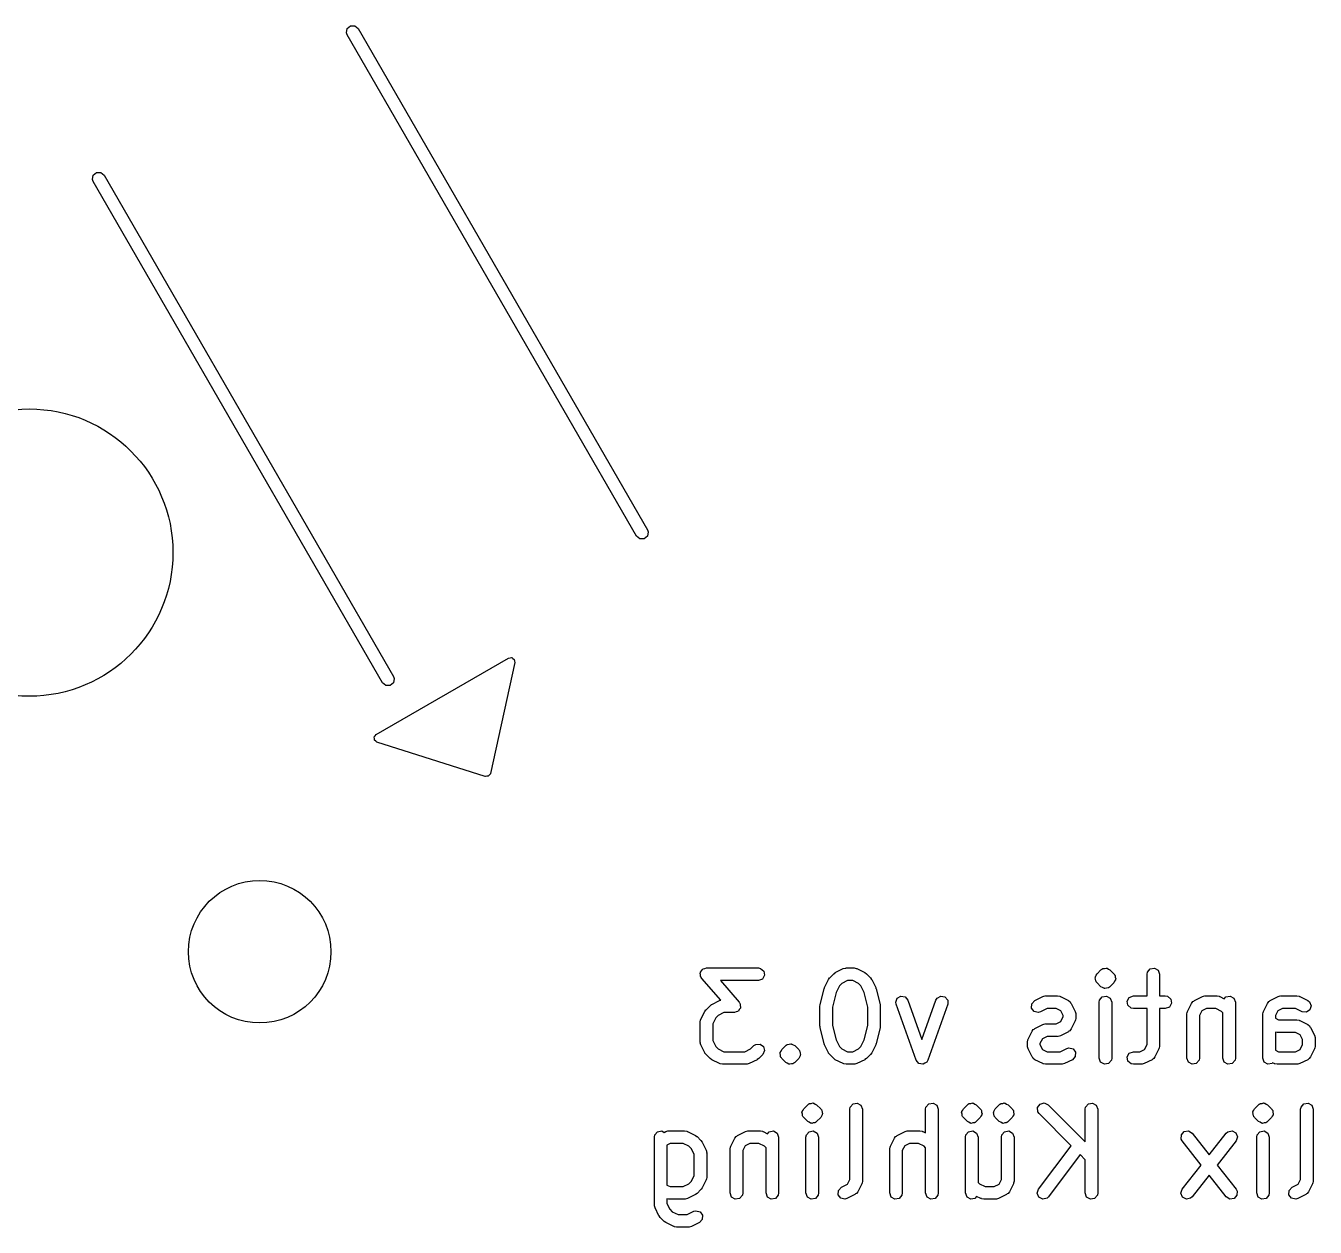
# Model space of a CAD drawing. Extents: x 191 to 317, y -162 to -60.
# Drawn here: x 241.71 to 257.1, y -116.43 to -102.09 of the extents above; entities that cross this region are included whole.
import ezdxf

# ---------------------------------------------------------------- set-up
doc = ezdxf.new("R2010")
doc.units = 0
doc.layers.add('BLACK', color=7, linetype='CONTINUOUS')

msp = doc.modelspace()

# ---------------------------------------------------------------- linework, layer by layer
at = {"layer": 'BLACK', "linetype": 'CONTINUOUS'}
for p, q in [((245.535, -102.176), (245.544, -102.126)), ((245.544, -102.201), (245.535, -102.176)), ((245.544, -102.126), (245.583, -102.093)), ((245.583, -102.093), (245.634, -102.093)), ((245.634, -102.093), (245.674, -102.126)), ((245.674, -102.126), (249.128, -108.109)), ((248.998, -108.184), (245.544, -102.201)), ((242.504, -103.926), (242.513, -103.876)), ((242.513, -103.876), (242.552, -103.843)), ((242.552, -103.843), (242.603, -103.843)), ((242.603, -103.843), (242.643, -103.876)), ((242.643, -103.876), (246.097, -109.859)), ((242.513, -103.951), (242.504, -103.926)), ((245.967, -109.934), (242.513, -103.951)), ((249.037, -108.217), (248.998, -108.184)), ((249.128, -108.184), (249.089, -108.217)), ((249.128, -108.109), (249.137, -108.134)), ((249.137, -108.134), (249.128, -108.184)), ((249.089, -108.217), (249.037, -108.217)), ((245.89, -110.551), (247.471, -109.638)), ((247.544, -109.692), (247.254, -111.015)), ((247.471, -109.638), (247.488, -109.636)), ((247.488, -109.636), (247.506, -109.633)), ((247.506, -109.633), (247.507, -109.633)), ((247.507, -109.633), (247.508, -109.633)), ((247.508, -109.633), (247.523, -109.644)), ((247.523, -109.644), (247.538, -109.655)), ((247.538, -109.655), (247.538, -109.656)), ((247.538, -109.656), (247.539, -109.657)), ((247.539, -109.657), (247.541, -109.675)), ((247.541, -109.675), (247.544, -109.692)), ((246.097, -109.859), (246.106, -109.884)), ((246.106, -109.884), (246.097, -109.934)), ((246.006, -109.967), (245.967, -109.934)), ((246.058, -109.967), (246.006, -109.967)), ((246.097, -109.934), (246.058, -109.967)), ((245.867, -110.579), (245.879, -110.565)), ((245.868, -110.58), (245.867, -110.579)), ((245.867, -110.581), (245.868, -110.58)), ((245.869, -110.599), (245.867, -110.581)), ((245.871, -110.617), (245.869, -110.599)), ((245.872, -110.618), (245.871, -110.617)), ((245.872, -110.619), (245.872, -110.618)), ((245.886, -110.63), (245.872, -110.619)), ((245.879, -110.565), (245.89, -110.551)), ((245.9, -110.642), (245.886, -110.63)), ((247.19, -111.052), (245.9, -110.642)), ((247.193, -111.051), (247.19, -111.052)), ((247.195, -111.053), (247.193, -111.051)), ((247.211, -111.05), (247.195, -111.053)), ((247.228, -111.048), (247.211, -111.05)), ((247.23, -111.046), (247.228, -111.048)), ((247.232, -111.046), (247.23, -111.046)), ((247.242, -111.032), (247.232, -111.046)), ((247.253, -111.019), (247.242, -111.032)), ((247.254, -111.015), (247.253, -111.017)), ((247.253, -111.017), (247.253, -111.019)), ((249.759, -113.399), (249.762, -113.394)), ((249.763, -113.419), (249.759, -113.399)), ((249.762, -113.388), (249.775, -113.372)), ((249.762, -113.394), (249.762, -113.388)), ((249.763, -113.439), (249.763, -113.419)), ((249.775, -113.372), (249.785, -113.355)), ((249.785, -113.355), (249.791, -113.353)), ((249.791, -113.353), (249.794, -113.348)), ((249.794, -113.348), (249.814, -113.344)), ((249.814, -113.344), (249.833, -113.337)), ((249.833, -113.337), (250.452, -113.337)), ((250.452, -113.337), (250.478, -113.342)), ((250.478, -113.342), (250.517, -113.375)), ((250.526, -113.425), (250.501, -113.47)), ((250.517, -113.375), (250.526, -113.425)), ((251.304, -113.455), (251.352, -113.407)), ((251.352, -113.407), (251.37, -113.394)), ((251.37, -113.394), (251.371, -113.393)), ((251.371, -113.393), (251.466, -113.345)), ((251.466, -113.345), (251.491, -113.338)), ((251.491, -113.338), (251.496, -113.339)), ((251.496, -113.339), (251.5, -113.337)), ((251.5, -113.337), (251.595, -113.337)), ((251.595, -113.337), (251.621, -113.342)), ((251.621, -113.342), (251.624, -113.345)), ((251.624, -113.345), (251.629, -113.345)), ((251.629, -113.345), (251.724, -113.393)), ((251.724, -113.393), (251.742, -113.406)), ((251.742, -113.406), (251.744, -113.407)), ((251.744, -113.407), (251.791, -113.455)), ((254.475, -113.441), (254.486, -113.425)), ((254.486, -113.425), (254.495, -113.407)), ((254.495, -113.407), (254.542, -113.359)), ((254.542, -113.359), (254.55, -113.354)), ((254.55, -113.354), (254.552, -113.351)), ((254.552, -113.351), (254.555, -113.35)), ((254.555, -113.35), (254.556, -113.35)), ((254.556, -113.35), (254.558, -113.347)), ((254.558, -113.347), (254.56, -113.347)), ((254.56, -113.347), (254.564, -113.344)), ((254.564, -113.344), (254.583, -113.343)), ((254.583, -113.343), (254.602, -113.338)), ((254.602, -113.338), (254.605, -113.339)), ((254.605, -113.339), (254.608, -113.339)), ((254.608, -113.339), (254.611, -113.34)), ((254.611, -113.34), (254.615, -113.34)), ((254.615, -113.34), (254.631, -113.351)), ((254.631, -113.351), (254.648, -113.359)), ((254.648, -113.359), (254.696, -113.407)), ((254.696, -113.407), (254.702, -113.415)), ((254.702, -113.415), (254.704, -113.417)), ((254.704, -113.417), (254.705, -113.42)), ((254.705, -113.42), (254.711, -113.428)), ((254.711, -113.428), (254.713, -113.448)), ((255.092, -113.412), (255.096, -113.387)), ((255.092, -113.671), (255.092, -113.412)), ((255.096, -113.387), (255.129, -113.347)), ((255.129, -113.347), (255.18, -113.339)), ((255.18, -113.339), (255.224, -113.364)), ((255.224, -113.364), (255.242, -113.412)), ((255.242, -113.412), (255.242, -113.671)), ((249.768, -113.447), (249.763, -113.439)), ((249.768, -113.45), (249.768, -113.447)), ((249.771, -113.452), (249.768, -113.45)), ((249.777, -113.462), (249.771, -113.452)), ((250.005, -113.722), (249.777, -113.462)), ((250.452, -113.487), (249.999, -113.487)), ((249.999, -113.487), (250.223, -113.744)), ((250.501, -113.47), (250.452, -113.487)), ((251.189, -113.775), (251.237, -113.585)), ((251.237, -113.585), (251.242, -113.573)), ((251.242, -113.569), (251.29, -113.474)), ((251.242, -113.573), (251.242, -113.569)), ((251.29, -113.474), (251.303, -113.456)), ((251.303, -113.456), (251.304, -113.455)), ((251.419, -113.552), (251.38, -113.629)), ((251.449, -113.522), (251.419, -113.552)), ((251.518, -113.487), (251.449, -113.522)), ((251.578, -113.487), (251.518, -113.487)), ((251.646, -113.522), (251.578, -113.487)), ((251.676, -113.552), (251.646, -113.522)), ((251.715, -113.629), (251.676, -113.552)), ((251.791, -113.455), (251.804, -113.473)), ((251.804, -113.473), (251.805, -113.474)), ((251.805, -113.474), (251.853, -113.569)), ((251.853, -113.569), (251.856, -113.582)), ((251.856, -113.582), (251.858, -113.585)), ((251.858, -113.585), (251.906, -113.775)), ((254.473, -113.453), (254.476, -113.447)), ((254.478, -113.472), (254.473, -113.453)), ((254.476, -113.447), (254.475, -113.441)), ((254.48, -113.492), (254.478, -113.472)), ((254.485, -113.5), (254.48, -113.492)), ((254.486, -113.503), (254.485, -113.5)), ((254.489, -113.505), (254.486, -113.503)), ((254.495, -113.513), (254.489, -113.505)), ((254.542, -113.561), (254.495, -113.513)), ((254.56, -113.569), (254.542, -113.561)), ((254.576, -113.58), (254.56, -113.569)), ((254.579, -113.58), (254.576, -113.58)), ((254.582, -113.581), (254.579, -113.58)), ((254.586, -113.581), (254.582, -113.581)), ((254.589, -113.582), (254.586, -113.581)), ((254.608, -113.577), (254.589, -113.582)), ((254.627, -113.576), (254.608, -113.577)), ((254.631, -113.573), (254.627, -113.576)), ((254.633, -113.573), (254.631, -113.573)), ((254.635, -113.57), (254.633, -113.573)), ((254.638, -113.569), (254.635, -113.57)), ((254.635, -113.57), (254.635, -113.57)), ((254.64, -113.566), (254.638, -113.569)), ((254.648, -113.561), (254.64, -113.566)), ((254.696, -113.513), (254.648, -113.561)), ((254.704, -113.495), (254.696, -113.513)), ((254.715, -113.479), (254.704, -113.495)), ((254.713, -113.448), (254.718, -113.467)), ((254.718, -113.467), (254.715, -113.473)), ((254.715, -113.473), (254.715, -113.479)), ((249.895, -113.774), (249.99, -113.726)), ((249.99, -113.726), (250.005, -113.722)), ((251.38, -113.629), (251.337, -113.803)), ((251.758, -113.803), (251.715, -113.629)), ((252.092, -113.745), (252.11, -113.697)), ((252.11, -113.697), (252.154, -113.672)), ((252.154, -113.672), (252.205, -113.681)), ((252.205, -113.681), (252.237, -113.72)), ((252.237, -113.72), (252.405, -114.189)), ((252.405, -114.189), (252.572, -113.72)), ((252.572, -113.72), (252.585, -113.698)), ((252.585, -113.698), (252.629, -113.672)), ((252.629, -113.672), (252.68, -113.681)), ((252.68, -113.681), (252.713, -113.72)), ((252.713, -113.72), (252.713, -113.771)), ((253.717, -113.764), (253.752, -113.726)), ((253.752, -113.726), (253.847, -113.679)), ((253.847, -113.679), (253.872, -113.671)), ((253.872, -113.671), (253.877, -113.672)), ((253.877, -113.672), (253.881, -113.671)), ((253.881, -113.671), (254.024, -113.671)), ((254.024, -113.671), (254.049, -113.675)), ((254.049, -113.675), (254.053, -113.678)), ((254.053, -113.678), (254.057, -113.679)), ((254.057, -113.679), (254.153, -113.726)), ((254.153, -113.726), (254.174, -113.742)), ((254.52, -113.746), (254.525, -113.72)), ((254.525, -113.72), (254.558, -113.681)), ((254.558, -113.681), (254.608, -113.672)), ((254.608, -113.672), (254.653, -113.698)), ((254.653, -113.698), (254.67, -113.746)), ((254.855, -113.733), (254.88, -113.688)), ((254.864, -113.783), (254.855, -113.733)), ((254.88, -113.688), (254.929, -113.671)), ((254.929, -113.671), (255.092, -113.671)), ((255.242, -113.671), (255.31, -113.671)), ((255.31, -113.671), (255.335, -113.675)), ((255.335, -113.675), (255.374, -113.708)), ((255.374, -113.708), (255.383, -113.759)), ((255.623, -113.76), (255.639, -113.739)), ((255.639, -113.739), (255.649, -113.734)), ((255.649, -113.734), (255.657, -113.726)), ((255.657, -113.726), (255.752, -113.679)), ((255.752, -113.679), (255.777, -113.671)), ((255.777, -113.671), (255.781, -113.672)), ((255.781, -113.672), (255.786, -113.671)), ((255.786, -113.671), (255.929, -113.671)), ((255.929, -113.671), (255.954, -113.675)), ((255.954, -113.675), (255.958, -113.678)), ((255.958, -113.678), (255.962, -113.679)), ((255.962, -113.679), (256.014, -113.705)), ((256.014, -113.705), (256.034, -113.681)), ((256.034, -113.681), (256.084, -113.672)), ((256.084, -113.672), (256.129, -113.698)), ((256.129, -113.698), (256.146, -113.746)), ((256.528, -113.76), (256.544, -113.739)), ((256.544, -113.739), (256.554, -113.734)), ((256.554, -113.734), (256.562, -113.726)), ((256.562, -113.726), (256.657, -113.679)), ((256.657, -113.679), (256.682, -113.671)), ((256.682, -113.671), (256.686, -113.672)), ((256.686, -113.672), (256.69, -113.671)), ((256.69, -113.671), (256.881, -113.671)), ((256.881, -113.671), (256.907, -113.675)), ((256.907, -113.675), (256.91, -113.678)), ((256.91, -113.678), (256.914, -113.679)), ((256.914, -113.679), (257.01, -113.726)), ((257.01, -113.726), (257.031, -113.742)), ((249.766, -113.95), (249.814, -113.855)), ((249.814, -113.855), (249.827, -113.837)), ((249.827, -113.837), (249.828, -113.836)), ((249.828, -113.836), (249.876, -113.788)), ((249.876, -113.788), (249.894, -113.775)), ((249.894, -113.775), (249.895, -113.774)), ((250.042, -113.868), (249.973, -113.903)), ((250.167, -113.868), (250.042, -113.868)), ((250.186, -113.861), (250.167, -113.868)), ((250.206, -113.857), (250.186, -113.861)), ((250.209, -113.853), (250.206, -113.857)), ((250.215, -113.851), (250.209, -113.853)), ((250.225, -113.833), (250.215, -113.851)), ((250.223, -113.744), (250.229, -113.754)), ((250.238, -113.818), (250.225, -113.833)), ((250.229, -113.754), (250.232, -113.756)), ((250.232, -113.756), (250.232, -113.759)), ((250.232, -113.759), (250.237, -113.766)), ((250.237, -113.766), (250.237, -113.786)), ((250.237, -113.786), (250.241, -113.806)), ((250.241, -113.806), (250.238, -113.812)), ((250.238, -113.812), (250.238, -113.818)), ((251.187, -113.793), (251.19, -113.779)), ((251.187, -114.031), (251.187, -113.793)), ((251.19, -113.779), (251.189, -113.775)), ((251.337, -113.803), (251.337, -114.022)), ((251.758, -114.022), (251.758, -113.803)), ((251.906, -113.775), (251.907, -113.79)), ((251.907, -113.79), (251.908, -113.793)), ((251.908, -113.793), (251.908, -114.031)), ((252.096, -113.771), (252.092, -113.745)), ((252.334, -114.438), (252.096, -113.771)), ((252.713, -113.771), (252.475, -114.438)), ((253.714, -113.815), (253.717, -113.764)), ((253.744, -113.856), (253.714, -113.815)), ((253.794, -113.868), (253.744, -113.856)), ((253.819, -113.86), (253.794, -113.868)), ((253.899, -113.821), (253.819, -113.86)), ((254.006, -113.821), (253.899, -113.821)), ((254.063, -113.849), (254.006, -113.821)), ((254.092, -113.906), (254.063, -113.849)), ((254.174, -113.742), (254.178, -113.752)), ((254.178, -113.752), (254.186, -113.76)), ((254.186, -113.76), (254.234, -113.855)), ((254.234, -113.855), (254.241, -113.88)), ((254.241, -113.88), (254.24, -113.884)), ((254.24, -113.884), (254.242, -113.889)), ((254.242, -113.889), (254.242, -113.936)), ((254.52, -114.412), (254.52, -113.746)), ((254.67, -113.746), (254.67, -114.412)), ((254.903, -113.816), (254.864, -113.783)), ((254.929, -113.821), (254.903, -113.816)), ((255.092, -113.821), (254.929, -113.821)), ((255.092, -114.252), (255.092, -113.821)), ((255.31, -113.821), (255.242, -113.821)), ((255.242, -113.821), (255.242, -114.27)), ((255.358, -113.803), (255.31, -113.821)), ((255.383, -113.759), (255.358, -113.803)), ((255.568, -113.889), (255.572, -113.863)), ((255.568, -114.412), (255.568, -113.889)), ((255.572, -113.863), (255.575, -113.859)), ((255.575, -113.859), (255.576, -113.855)), ((255.576, -113.855), (255.623, -113.76)), ((255.746, -113.849), (255.718, -113.906)), ((255.803, -113.821), (255.746, -113.849)), ((255.911, -113.821), (255.803, -113.821)), ((255.979, -113.855), (255.911, -113.821)), ((255.996, -113.872), (255.979, -113.855)), ((255.996, -114.412), (255.996, -113.872)), ((256.146, -113.746), (256.146, -114.412)), ((256.473, -113.889), (256.477, -113.863)), ((256.473, -114.412), (256.473, -113.889)), ((256.477, -113.863), (256.48, -113.859)), ((256.48, -113.859), (256.481, -113.855)), ((256.481, -113.855), (256.528, -113.76)), ((256.651, -113.849), (256.623, -113.906)), ((256.708, -113.821), (256.651, -113.849)), ((256.863, -113.821), (256.708, -113.821)), ((256.943, -113.86), (256.863, -113.821)), ((256.994, -113.866), (256.943, -113.86)), ((257.036, -113.838), (256.994, -113.866)), ((257.031, -113.742), (257.051, -113.789)), ((257.051, -113.789), (257.036, -113.838)), ((249.758, -113.984), (249.763, -113.958)), ((249.758, -114.222), (249.758, -113.984)), ((249.763, -113.958), (249.766, -113.955)), ((249.766, -113.955), (249.766, -113.95)), ((249.943, -113.933), (249.908, -114.002)), ((249.908, -114.002), (249.908, -114.204)), ((249.973, -113.903), (249.943, -113.933)), ((251.188, -114.035), (251.187, -114.031)), ((251.189, -114.05), (251.188, -114.035)), ((251.337, -114.022), (251.38, -114.196)), ((251.715, -114.196), (251.758, -114.022)), ((251.908, -114.031), (251.906, -114.046)), ((251.906, -114.046), (251.906, -114.05)), ((253.752, -114.06), (253.847, -114.012)), ((253.847, -114.012), (253.872, -114.005)), ((253.872, -114.005), (253.877, -114.006)), ((253.877, -114.006), (253.881, -114.004)), ((253.881, -114.004), (254.006, -114.004)), ((254.006, -114.004), (254.063, -113.976)), ((254.063, -113.976), (254.092, -113.918)), ((254.092, -113.918), (254.092, -113.906)), ((254.234, -113.97), (254.186, -114.065)), ((254.237, -113.962), (254.234, -113.965)), ((254.234, -113.965), (254.234, -113.97)), ((254.242, -113.936), (254.237, -113.962)), ((255.718, -113.906), (255.718, -114.412)), ((256.623, -113.906), (256.623, -113.937)), ((256.623, -113.937), (256.661, -113.956)), ((256.661, -113.956), (256.881, -113.956)), ((256.881, -113.956), (256.907, -113.961)), ((256.907, -113.961), (256.91, -113.964)), ((256.91, -113.964), (256.914, -113.964)), ((256.914, -113.964), (257.01, -114.012)), ((257.01, -114.012), (257.031, -114.027)), ((257.031, -114.027), (257.035, -114.038)), ((257.035, -114.038), (257.043, -114.046)), ((257.043, -114.046), (257.091, -114.141)), ((251.237, -114.24), (251.189, -114.05)), ((251.38, -114.196), (251.419, -114.273)), ((251.676, -114.273), (251.715, -114.196)), ((251.906, -114.05), (251.858, -114.24)), ((253.663, -114.222), (253.668, -114.196)), ((253.668, -114.196), (253.67, -114.193)), ((253.67, -114.193), (253.671, -114.188)), ((253.671, -114.188), (253.719, -114.093)), ((253.719, -114.093), (253.734, -114.072)), ((253.734, -114.072), (253.744, -114.068)), ((253.744, -114.068), (253.752, -114.06)), ((253.842, -114.183), (253.813, -114.24)), ((253.899, -114.154), (253.842, -114.183)), ((254.024, -114.154), (253.899, -114.154)), ((254.028, -114.153), (254.024, -114.154)), ((254.032, -114.154), (254.028, -114.153)), ((254.057, -114.146), (254.032, -114.154)), ((254.153, -114.099), (254.057, -114.146)), ((254.16, -114.09), (254.153, -114.099)), ((254.171, -114.086), (254.16, -114.09)), ((254.186, -114.065), (254.171, -114.086)), ((256.643, -114.106), (256.623, -114.103)), ((256.623, -114.103), (256.623, -114.318)), ((256.863, -114.106), (256.643, -114.106)), ((256.92, -114.135), (256.863, -114.106)), ((256.949, -114.192), (256.92, -114.135)), ((256.949, -114.252), (256.949, -114.192)), ((257.091, -114.141), (257.098, -114.166)), ((257.098, -114.166), (257.097, -114.17)), ((257.097, -114.17), (257.099, -114.174)), ((257.099, -114.174), (257.099, -114.27)), ((249.76, -114.226), (249.758, -114.222)), ((249.759, -114.23), (249.76, -114.226)), ((249.766, -114.255), (249.759, -114.23)), ((249.814, -114.351), (249.766, -114.255)), ((249.815, -114.352), (249.814, -114.351)), ((249.828, -114.37), (249.815, -114.352)), ((249.908, -114.204), (249.943, -114.273)), ((249.943, -114.273), (249.973, -114.303)), ((249.973, -114.303), (250.042, -114.337)), ((250.042, -114.337), (250.292, -114.337)), ((250.292, -114.337), (250.36, -114.303)), ((250.36, -114.303), (250.399, -114.264)), ((250.399, -114.264), (250.421, -114.249)), ((250.421, -114.249), (250.472, -114.245)), ((250.472, -114.245), (250.514, -114.274)), ((250.527, -114.324), (250.505, -114.37)), ((250.514, -114.274), (250.527, -114.324)), ((250.711, -114.358), (250.714, -114.352)), ((250.713, -114.345), (250.724, -114.329)), ((250.714, -114.352), (250.713, -114.345)), ((250.724, -114.329), (250.733, -114.312)), ((250.733, -114.312), (250.78, -114.264)), ((250.78, -114.264), (250.788, -114.258)), ((250.788, -114.258), (250.79, -114.256)), ((250.79, -114.256), (250.794, -114.255)), ((250.794, -114.255), (250.796, -114.252)), ((250.794, -114.255), (250.794, -114.255)), ((250.796, -114.252), (250.798, -114.252)), ((250.798, -114.252), (250.802, -114.249)), ((250.802, -114.249), (250.821, -114.247)), ((250.821, -114.247), (250.84, -114.242)), ((250.84, -114.242), (250.843, -114.244)), ((250.843, -114.244), (250.846, -114.243)), ((250.846, -114.243), (250.849, -114.245)), ((250.849, -114.245), (250.853, -114.245)), ((250.853, -114.245), (250.869, -114.256)), ((250.869, -114.256), (250.886, -114.264)), ((250.886, -114.264), (250.934, -114.312)), ((250.934, -114.312), (250.94, -114.32)), ((250.94, -114.32), (250.942, -114.322)), ((250.942, -114.322), (250.943, -114.325)), ((250.943, -114.325), (250.949, -114.333)), ((250.949, -114.333), (250.951, -114.352)), ((250.951, -114.352), (250.956, -114.371)), ((251.239, -114.243), (251.237, -114.24)), ((251.242, -114.255), (251.239, -114.243)), ((251.29, -114.351), (251.242, -114.255)), ((251.291, -114.352), (251.29, -114.351)), ((251.304, -114.37), (251.291, -114.352)), ((251.419, -114.273), (251.449, -114.303)), ((251.449, -114.303), (251.518, -114.337)), ((251.518, -114.337), (251.578, -114.337)), ((251.578, -114.337), (251.646, -114.303)), ((251.646, -114.303), (251.676, -114.273)), ((251.805, -114.351), (251.792, -114.369)), ((251.853, -114.255), (251.805, -114.351)), ((251.858, -114.24), (251.853, -114.252)), ((251.853, -114.252), (251.853, -114.255)), ((253.663, -114.27), (253.663, -114.222)), ((253.665, -114.274), (253.663, -114.27)), ((253.664, -114.278), (253.665, -114.274)), ((253.671, -114.303), (253.664, -114.278)), ((253.719, -114.398), (253.671, -114.303)), ((253.813, -114.24), (253.813, -114.252)), ((253.813, -114.252), (253.842, -114.309)), ((253.842, -114.309), (253.899, -114.337)), ((253.899, -114.337), (254.054, -114.337)), ((254.054, -114.337), (254.133, -114.298)), ((254.133, -114.298), (254.158, -114.29)), ((254.158, -114.29), (254.208, -114.302)), ((254.208, -114.302), (254.239, -114.343)), ((254.239, -114.343), (254.235, -114.395)), ((254.855, -114.399), (254.88, -114.355)), ((254.88, -114.355), (254.929, -114.337)), ((254.929, -114.337), (255.006, -114.337)), ((255.006, -114.337), (255.063, -114.309)), ((255.063, -114.309), (255.092, -114.252)), ((255.234, -114.303), (255.186, -114.398)), ((255.237, -114.295), (255.234, -114.299)), ((255.234, -114.299), (255.234, -114.303)), ((255.242, -114.27), (255.237, -114.295)), ((256.623, -114.318), (256.661, -114.337)), ((256.661, -114.337), (256.863, -114.337)), ((256.863, -114.337), (256.92, -114.309)), ((256.92, -114.309), (256.949, -114.252)), ((257.091, -114.303), (257.043, -114.398)), ((257.094, -114.295), (257.091, -114.299)), ((257.091, -114.299), (257.091, -114.303)), ((257.099, -114.27), (257.094, -114.295)), ((249.876, -114.418), (249.828, -114.37)), ((249.877, -114.418), (249.876, -114.418)), ((249.895, -114.432), (249.877, -114.418)), ((249.99, -114.479), (249.895, -114.432)), ((249.995, -114.48), (249.99, -114.479)), ((249.998, -114.483), (249.995, -114.48)), ((250.024, -114.487), (249.998, -114.483)), ((250.31, -114.487), (250.024, -114.487)), ((250.314, -114.486), (250.31, -114.487)), ((250.318, -114.487), (250.314, -114.486)), ((250.343, -114.479), (250.318, -114.487)), ((250.438, -114.432), (250.343, -114.479)), ((250.439, -114.431), (250.438, -114.432)), ((250.458, -114.418), (250.439, -114.431)), ((250.505, -114.37), (250.458, -114.418)), ((250.716, -114.377), (250.711, -114.358)), ((250.718, -114.396), (250.716, -114.377)), ((250.723, -114.405), (250.718, -114.396)), ((250.724, -114.408), (250.723, -114.405)), ((250.727, -114.41), (250.724, -114.408)), ((250.733, -114.418), (250.727, -114.41)), ((250.78, -114.465), (250.733, -114.418)), ((250.798, -114.474), (250.78, -114.465)), ((250.814, -114.485), (250.798, -114.474)), ((250.817, -114.485), (250.814, -114.485)), ((250.82, -114.486), (250.817, -114.485)), ((250.824, -114.486), (250.82, -114.486)), ((250.827, -114.487), (250.824, -114.486)), ((250.846, -114.482), (250.827, -114.487)), ((250.865, -114.48), (250.846, -114.482)), ((250.869, -114.478), (250.865, -114.48)), ((250.871, -114.477), (250.869, -114.478)), ((250.873, -114.475), (250.871, -114.477)), ((250.876, -114.474), (250.873, -114.475)), ((250.873, -114.475), (250.873, -114.475)), ((250.878, -114.471), (250.876, -114.474)), ((250.886, -114.465), (250.878, -114.471)), ((250.934, -114.418), (250.886, -114.465)), ((250.942, -114.4), (250.934, -114.418)), ((250.953, -114.384), (250.942, -114.4)), ((250.956, -114.371), (250.953, -114.377)), ((250.953, -114.377), (250.953, -114.384)), ((251.352, -114.418), (251.304, -114.37)), ((251.353, -114.418), (251.352, -114.418)), ((251.371, -114.432), (251.353, -114.418)), ((251.466, -114.479), (251.371, -114.432)), ((251.471, -114.48), (251.466, -114.479)), ((251.474, -114.483), (251.471, -114.48)), ((251.5, -114.487), (251.474, -114.483)), ((251.595, -114.487), (251.5, -114.487)), ((251.599, -114.486), (251.595, -114.487)), ((251.604, -114.487), (251.599, -114.486)), ((251.629, -114.479), (251.604, -114.487)), ((251.724, -114.432), (251.629, -114.479)), ((251.725, -114.431), (251.724, -114.432)), ((251.744, -114.418), (251.725, -114.431)), ((251.791, -114.37), (251.744, -114.418)), ((251.792, -114.369), (251.791, -114.37)), ((252.351, -114.458), (252.334, -114.438)), ((252.334, -114.438), (252.334, -114.438)), ((252.334, -114.438), (252.334, -114.438)), ((252.367, -114.477), (252.351, -114.458)), ((252.368, -114.478), (252.367, -114.477)), ((252.367, -114.477), (252.367, -114.477)), ((252.393, -114.482), (252.368, -114.478)), ((252.417, -114.486), (252.393, -114.482)), ((252.418, -114.486), (252.417, -114.486)), ((252.44, -114.473), (252.418, -114.486)), ((252.418, -114.486), (252.418, -114.486)), ((252.462, -114.461), (252.44, -114.473)), ((252.463, -114.46), (252.462, -114.46)), ((252.462, -114.46), (252.462, -114.461)), ((252.475, -114.438), (252.463, -114.46)), ((253.727, -114.406), (253.719, -114.398)), ((253.731, -114.416), (253.727, -114.406)), ((253.752, -114.432), (253.731, -114.416)), ((253.847, -114.479), (253.752, -114.432)), ((253.852, -114.48), (253.847, -114.479)), ((253.855, -114.483), (253.852, -114.48)), ((253.881, -114.487), (253.855, -114.483)), ((254.071, -114.487), (253.881, -114.487)), ((254.076, -114.486), (254.071, -114.487)), ((254.08, -114.487), (254.076, -114.486)), ((254.105, -114.479), (254.08, -114.487)), ((254.2, -114.432), (254.105, -114.479)), ((254.235, -114.395), (254.2, -114.432)), ((254.538, -114.461), (254.52, -114.412)), ((254.582, -114.486), (254.538, -114.461)), ((254.633, -114.477), (254.582, -114.486)), ((254.666, -114.438), (254.633, -114.477)), ((254.67, -114.412), (254.666, -114.438)), ((254.864, -114.45), (254.855, -114.399)), ((254.903, -114.483), (254.864, -114.45)), ((254.929, -114.487), (254.903, -114.483)), ((255.024, -114.487), (254.929, -114.487)), ((255.028, -114.486), (255.024, -114.487)), ((255.032, -114.487), (255.028, -114.486)), ((255.057, -114.479), (255.032, -114.487)), ((255.153, -114.432), (255.057, -114.479)), ((255.16, -114.424), (255.153, -114.432)), ((255.171, -114.419), (255.16, -114.424)), ((255.186, -114.398), (255.171, -114.419)), ((255.585, -114.461), (255.568, -114.412)), ((255.63, -114.486), (255.585, -114.461)), ((255.68, -114.477), (255.63, -114.486)), ((255.713, -114.438), (255.68, -114.477)), ((255.718, -114.412), (255.713, -114.438)), ((256.014, -114.461), (255.996, -114.412)), ((256.058, -114.486), (256.014, -114.461)), ((256.109, -114.477), (256.058, -114.486)), ((256.142, -114.438), (256.109, -114.477)), ((256.146, -114.412), (256.142, -114.438)), ((256.49, -114.461), (256.473, -114.412)), ((256.535, -114.486), (256.49, -114.461)), ((256.585, -114.477), (256.535, -114.486)), ((256.591, -114.47), (256.585, -114.477)), ((256.609, -114.479), (256.591, -114.47)), ((256.614, -114.48), (256.609, -114.479)), ((256.617, -114.483), (256.614, -114.48)), ((256.643, -114.487), (256.617, -114.483)), ((256.881, -114.487), (256.643, -114.487)), ((256.885, -114.486), (256.881, -114.487)), ((256.89, -114.487), (256.885, -114.486)), ((256.914, -114.479), (256.89, -114.487)), ((257.01, -114.432), (256.914, -114.479)), ((257.017, -114.424), (257.01, -114.432)), ((257.028, -114.419), (257.017, -114.424)), ((257.043, -114.398), (257.028, -114.419)), ((250.995, -115.017), (251.042, -114.969)), ((251.042, -114.969), (251.05, -114.964)), ((251.05, -114.964), (251.052, -114.961)), ((251.052, -114.961), (251.055, -114.96)), ((251.055, -114.96), (251.056, -114.96)), ((251.056, -114.96), (251.058, -114.957)), ((251.058, -114.957), (251.06, -114.957)), ((251.06, -114.957), (251.064, -114.954)), ((251.064, -114.954), (251.083, -114.953)), ((251.083, -114.953), (251.102, -114.948)), ((251.102, -114.948), (251.105, -114.949)), ((251.105, -114.949), (251.108, -114.949)), ((251.108, -114.949), (251.111, -114.95)), ((251.111, -114.95), (251.115, -114.95)), ((251.115, -114.95), (251.131, -114.961)), ((251.131, -114.961), (251.148, -114.969)), ((251.148, -114.969), (251.196, -115.017)), ((251.549, -114.997), (251.582, -114.957)), ((251.582, -114.957), (251.632, -114.949)), ((251.632, -114.949), (251.676, -114.974)), ((252.453, -114.997), (252.486, -114.957)), ((252.486, -114.957), (252.537, -114.949)), ((252.537, -114.949), (252.581, -114.974)), ((252.899, -115.017), (252.947, -114.969)), ((252.947, -114.969), (252.955, -114.964)), ((252.955, -114.964), (252.957, -114.961)), ((252.957, -114.961), (252.96, -114.96)), ((252.96, -114.96), (252.962, -114.957)), ((252.96, -114.96), (252.96, -114.96)), ((252.962, -114.957), (252.964, -114.957)), ((252.964, -114.957), (252.968, -114.954)), ((252.968, -114.954), (252.988, -114.953)), ((252.988, -114.953), (253.007, -114.948)), ((253.007, -114.948), (253.01, -114.949)), ((253.01, -114.949), (253.013, -114.949)), ((253.013, -114.949), (253.016, -114.95)), ((253.016, -114.95), (253.019, -114.95)), ((253.019, -114.95), (253.035, -114.961)), ((253.035, -114.961), (253.053, -114.969)), ((253.053, -114.969), (253.101, -115.017)), ((253.28, -115.017), (253.328, -114.969)), ((253.328, -114.969), (253.336, -114.964)), ((253.336, -114.964), (253.338, -114.961)), ((253.338, -114.961), (253.341, -114.96)), ((253.341, -114.96), (253.343, -114.957)), ((253.341, -114.96), (253.341, -114.96)), ((253.343, -114.957), (253.345, -114.957)), ((253.345, -114.957), (253.349, -114.954)), ((253.349, -114.954), (253.369, -114.953)), ((253.369, -114.953), (253.387, -114.948)), ((253.387, -114.948), (253.391, -114.949)), ((253.391, -114.949), (253.394, -114.949)), ((253.394, -114.949), (253.397, -114.95)), ((253.397, -114.95), (253.4, -114.95)), ((253.4, -114.95), (253.416, -114.961)), ((253.416, -114.961), (253.434, -114.969)), ((253.434, -114.969), (253.482, -115.017)), ((253.785, -115.003), (253.814, -114.961)), ((253.814, -114.961), (253.864, -114.948)), ((253.864, -114.948), (253.91, -114.969)), ((253.91, -114.969), (254.354, -115.413)), ((254.358, -114.997), (254.391, -114.957)), ((254.391, -114.957), (254.442, -114.949)), ((254.442, -114.949), (254.486, -114.974)), ((256.376, -115.017), (256.423, -114.969)), ((256.423, -114.969), (256.431, -114.964)), ((256.431, -114.964), (256.433, -114.961)), ((256.433, -114.961), (256.436, -114.96)), ((256.436, -114.96), (256.437, -114.96)), ((256.437, -114.96), (256.439, -114.957)), ((256.439, -114.957), (256.441, -114.957)), ((256.441, -114.957), (256.444, -114.954)), ((256.444, -114.954), (256.464, -114.953)), ((256.464, -114.953), (256.483, -114.948)), ((256.483, -114.948), (256.486, -114.949)), ((256.486, -114.949), (256.489, -114.949)), ((256.489, -114.949), (256.492, -114.95)), ((256.492, -114.95), (256.496, -114.95)), ((256.496, -114.95), (256.512, -114.961)), ((256.512, -114.961), (256.529, -114.969)), ((256.529, -114.969), (256.577, -115.017)), ((256.93, -114.997), (256.962, -114.957)), ((256.962, -114.957), (257.013, -114.949)), ((257.013, -114.949), (257.057, -114.974)), ((250.973, -115.063), (250.976, -115.057)), ((250.978, -115.082), (250.973, -115.063)), ((250.975, -115.051), (250.986, -115.035)), ((250.976, -115.057), (250.975, -115.051)), ((250.98, -115.102), (250.978, -115.082)), ((250.985, -115.11), (250.98, -115.102)), ((250.986, -115.113), (250.985, -115.11)), ((250.986, -115.035), (250.995, -115.017)), ((250.989, -115.115), (250.986, -115.113)), ((250.995, -115.123), (250.989, -115.115)), ((251.042, -115.171), (250.995, -115.123)), ((251.196, -115.123), (251.148, -115.171)), ((251.196, -115.017), (251.202, -115.025)), ((251.204, -115.105), (251.196, -115.123)), ((251.202, -115.025), (251.204, -115.027)), ((251.204, -115.027), (251.205, -115.03)), ((251.215, -115.089), (251.204, -115.105)), ((251.205, -115.03), (251.211, -115.038)), ((251.211, -115.038), (251.213, -115.058)), ((251.213, -115.058), (251.218, -115.077)), ((251.218, -115.077), (251.215, -115.083)), ((251.215, -115.083), (251.215, -115.089)), ((251.544, -115.022), (251.549, -114.997)), ((251.544, -115.862), (251.544, -115.022)), ((251.676, -114.974), (251.694, -115.022)), ((251.694, -115.022), (251.694, -115.88)), ((252.449, -115.022), (252.453, -114.997)), ((252.449, -115.306), (252.449, -115.022)), ((252.581, -114.974), (252.599, -115.022)), ((252.599, -115.022), (252.599, -116.022)), ((252.878, -115.063), (252.881, -115.057)), ((252.883, -115.082), (252.878, -115.063)), ((252.88, -115.051), (252.891, -115.035)), ((252.881, -115.057), (252.88, -115.051)), ((252.884, -115.102), (252.883, -115.082)), ((252.89, -115.11), (252.884, -115.102)), ((252.891, -115.113), (252.89, -115.11)), ((252.891, -115.035), (252.899, -115.017)), ((252.894, -115.115), (252.891, -115.113)), ((252.899, -115.123), (252.894, -115.115)), ((252.947, -115.171), (252.899, -115.123)), ((253.101, -115.123), (253.053, -115.171)), ((253.101, -115.017), (253.106, -115.025)), ((253.109, -115.105), (253.101, -115.123)), ((253.106, -115.025), (253.109, -115.027)), ((253.109, -115.027), (253.11, -115.03)), ((253.12, -115.089), (253.109, -115.105)), ((253.11, -115.03), (253.116, -115.038)), ((253.116, -115.038), (253.117, -115.058)), ((253.117, -115.058), (253.122, -115.077)), ((253.122, -115.077), (253.119, -115.083)), ((253.119, -115.083), (253.12, -115.089)), ((253.259, -115.063), (253.261, -115.057)), ((253.264, -115.082), (253.259, -115.063)), ((253.261, -115.051), (253.272, -115.035)), ((253.261, -115.057), (253.261, -115.051)), ((253.265, -115.102), (253.264, -115.082)), ((253.271, -115.11), (253.265, -115.102)), ((253.272, -115.113), (253.271, -115.11)), ((253.272, -115.035), (253.28, -115.017)), ((253.275, -115.115), (253.272, -115.113)), ((253.28, -115.123), (253.275, -115.115)), ((253.328, -115.171), (253.28, -115.123)), ((253.482, -115.123), (253.434, -115.171)), ((253.482, -115.017), (253.487, -115.025)), ((253.49, -115.105), (253.482, -115.123)), ((253.487, -115.025), (253.49, -115.027)), ((253.49, -115.027), (253.491, -115.03)), ((253.501, -115.089), (253.49, -115.105)), ((253.491, -115.03), (253.497, -115.038)), ((253.497, -115.038), (253.498, -115.058)), ((253.498, -115.058), (253.503, -115.077)), ((253.503, -115.077), (253.5, -115.083)), ((253.5, -115.083), (253.501, -115.089)), ((253.789, -115.054), (253.785, -115.003)), ((253.804, -115.075), (253.789, -115.054)), ((254.187, -115.458), (253.804, -115.075)), ((254.354, -115.022), (254.358, -114.997)), ((254.354, -115.413), (254.354, -115.022)), ((254.486, -114.974), (254.504, -115.022)), ((254.504, -115.022), (254.504, -116.022)), ((256.354, -115.063), (256.357, -115.057)), ((256.359, -115.082), (256.354, -115.063)), ((256.356, -115.051), (256.367, -115.035)), ((256.357, -115.057), (256.356, -115.051)), ((256.361, -115.102), (256.359, -115.082)), ((256.366, -115.11), (256.361, -115.102)), ((256.367, -115.113), (256.366, -115.11)), ((256.367, -115.035), (256.376, -115.017)), ((256.37, -115.115), (256.367, -115.113)), ((256.376, -115.123), (256.37, -115.115)), ((256.423, -115.171), (256.376, -115.123)), ((256.577, -115.123), (256.529, -115.171)), ((256.577, -115.017), (256.583, -115.025)), ((256.585, -115.105), (256.577, -115.123)), ((256.583, -115.025), (256.585, -115.027)), ((256.585, -115.027), (256.586, -115.03)), ((256.596, -115.089), (256.585, -115.105)), ((256.586, -115.03), (256.592, -115.038)), ((256.592, -115.038), (256.593, -115.058)), ((256.593, -115.058), (256.599, -115.077)), ((256.599, -115.077), (256.596, -115.083)), ((256.596, -115.083), (256.596, -115.089)), ((256.925, -115.022), (256.93, -114.997)), ((256.925, -115.862), (256.925, -115.022)), ((257.057, -114.974), (257.075, -115.022)), ((257.075, -115.022), (257.075, -115.88)), ((251.06, -115.179), (251.042, -115.171)), ((251.076, -115.19), (251.06, -115.179)), ((251.079, -115.19), (251.076, -115.19)), ((251.082, -115.191), (251.079, -115.19)), ((251.086, -115.191), (251.082, -115.191)), ((251.089, -115.192), (251.086, -115.191)), ((251.108, -115.187), (251.089, -115.192)), ((251.127, -115.186), (251.108, -115.187)), ((251.131, -115.183), (251.127, -115.186)), ((251.133, -115.183), (251.131, -115.183)), ((251.135, -115.18), (251.133, -115.183)), ((251.138, -115.179), (251.135, -115.18)), ((251.135, -115.18), (251.135, -115.18)), ((251.14, -115.176), (251.138, -115.179)), ((251.148, -115.171), (251.14, -115.176)), ((252.965, -115.179), (252.947, -115.171)), ((252.981, -115.19), (252.965, -115.179)), ((252.984, -115.19), (252.981, -115.19)), ((252.987, -115.191), (252.984, -115.19)), ((252.99, -115.191), (252.987, -115.191)), ((252.993, -115.192), (252.99, -115.191)), ((253.012, -115.187), (252.993, -115.192)), ((253.032, -115.186), (253.012, -115.187)), ((253.036, -115.183), (253.032, -115.186)), ((253.037, -115.183), (253.036, -115.183)), ((253.04, -115.18), (253.037, -115.183)), ((253.043, -115.179), (253.04, -115.18)), ((253.04, -115.18), (253.04, -115.18)), ((253.045, -115.176), (253.043, -115.179)), ((253.053, -115.171), (253.045, -115.176)), ((253.346, -115.179), (253.328, -115.171)), ((253.362, -115.19), (253.346, -115.179)), ((253.365, -115.19), (253.362, -115.19)), ((253.368, -115.191), (253.365, -115.19)), ((253.371, -115.191), (253.368, -115.191)), ((253.374, -115.192), (253.371, -115.191)), ((253.393, -115.187), (253.374, -115.192)), ((253.413, -115.186), (253.393, -115.187)), ((253.416, -115.183), (253.413, -115.186)), ((253.418, -115.183), (253.416, -115.183)), ((253.421, -115.18), (253.418, -115.183)), ((253.424, -115.179), (253.421, -115.18)), ((253.421, -115.18), (253.421, -115.18)), ((253.426, -115.176), (253.424, -115.179)), ((253.434, -115.171), (253.426, -115.176)), ((256.441, -115.179), (256.423, -115.171)), ((256.457, -115.19), (256.441, -115.179)), ((256.46, -115.19), (256.457, -115.19)), ((256.463, -115.191), (256.46, -115.19)), ((256.467, -115.191), (256.463, -115.191)), ((256.47, -115.192), (256.467, -115.191)), ((256.488, -115.187), (256.47, -115.192)), ((256.508, -115.186), (256.488, -115.187)), ((256.512, -115.183), (256.508, -115.186)), ((256.514, -115.183), (256.512, -115.183)), ((256.516, -115.18), (256.514, -115.183)), ((256.519, -115.179), (256.516, -115.18)), ((256.516, -115.18), (256.516, -115.18)), ((256.521, -115.176), (256.519, -115.179)), ((256.529, -115.171), (256.521, -115.176)), ((249.211, -115.356), (249.215, -115.33)), ((249.211, -116.165), (249.211, -115.356)), ((249.215, -115.33), (249.248, -115.291)), ((249.248, -115.291), (249.299, -115.282)), ((249.299, -115.282), (249.328, -115.299)), ((249.328, -115.299), (249.347, -115.289)), ((249.347, -115.289), (249.372, -115.281)), ((249.399, -115.431), (249.361, -115.45)), ((249.372, -115.281), (249.377, -115.282)), ((249.377, -115.282), (249.381, -115.281)), ((249.381, -115.281), (249.571, -115.281)), ((249.554, -115.431), (249.399, -115.431)), ((249.622, -115.465), (249.554, -115.431)), ((249.571, -115.281), (249.597, -115.285)), ((249.597, -115.285), (249.601, -115.288)), ((249.601, -115.288), (249.605, -115.289)), ((249.605, -115.289), (249.7, -115.336)), ((249.7, -115.336), (249.718, -115.35)), ((249.718, -115.35), (249.72, -115.35)), ((249.72, -115.35), (249.767, -115.398)), ((249.767, -115.398), (249.78, -115.416)), ((249.78, -115.416), (249.781, -115.417)), ((249.781, -115.417), (249.829, -115.513)), ((250.123, -115.465), (250.171, -115.37)), ((250.171, -115.37), (250.187, -115.349)), ((250.187, -115.349), (250.197, -115.344)), ((250.197, -115.344), (250.205, -115.336)), ((250.205, -115.336), (250.3, -115.289)), ((250.351, -115.431), (250.294, -115.459)), ((250.3, -115.289), (250.325, -115.281)), ((250.325, -115.281), (250.329, -115.282)), ((250.329, -115.282), (250.333, -115.281)), ((250.333, -115.281), (250.476, -115.281)), ((250.458, -115.431), (250.351, -115.431)), ((250.527, -115.465), (250.458, -115.431)), ((250.476, -115.281), (250.502, -115.285)), ((250.502, -115.285), (250.505, -115.288)), ((250.505, -115.288), (250.51, -115.289)), ((250.51, -115.289), (250.562, -115.315)), ((250.562, -115.315), (250.582, -115.291)), ((250.582, -115.291), (250.632, -115.282)), ((250.632, -115.282), (250.676, -115.308)), ((250.676, -115.308), (250.694, -115.356)), ((250.694, -115.356), (250.694, -116.022)), ((251.02, -115.356), (251.025, -115.33)), ((251.02, -116.022), (251.02, -115.356)), ((251.025, -115.33), (251.058, -115.291)), ((251.058, -115.291), (251.108, -115.282)), ((251.108, -115.282), (251.153, -115.308)), ((251.153, -115.308), (251.17, -115.356)), ((251.17, -115.356), (251.17, -116.022)), ((252.028, -115.465), (252.076, -115.37)), ((252.076, -115.37), (252.091, -115.349)), ((252.091, -115.349), (252.102, -115.344)), ((252.102, -115.344), (252.109, -115.336)), ((252.109, -115.336), (252.205, -115.289)), ((252.256, -115.431), (252.199, -115.459)), ((252.205, -115.289), (252.23, -115.281)), ((252.23, -115.281), (252.234, -115.282)), ((252.234, -115.282), (252.238, -115.281)), ((252.238, -115.281), (252.381, -115.281)), ((252.363, -115.431), (252.256, -115.431)), ((252.432, -115.465), (252.363, -115.431)), ((252.381, -115.281), (252.407, -115.285)), ((252.407, -115.285), (252.41, -115.288)), ((252.41, -115.288), (252.414, -115.289)), ((252.414, -115.289), (252.449, -115.306)), ((252.925, -115.356), (252.93, -115.33)), ((252.925, -116.022), (252.925, -115.356)), ((252.93, -115.33), (252.962, -115.291)), ((252.962, -115.291), (253.013, -115.282)), ((253.013, -115.282), (253.057, -115.308)), ((253.057, -115.308), (253.075, -115.356)), ((253.075, -115.356), (253.075, -115.896)), ((253.354, -115.356), (253.358, -115.33)), ((253.354, -115.862), (253.354, -115.356)), ((253.358, -115.33), (253.391, -115.291)), ((253.391, -115.291), (253.442, -115.282)), ((253.442, -115.282), (253.486, -115.308)), ((253.486, -115.308), (253.504, -115.356)), ((253.504, -115.356), (253.504, -115.88)), ((255.5, -115.379), (255.502, -115.328)), ((255.512, -115.402), (255.5, -115.379)), ((255.502, -115.328), (255.536, -115.29)), ((255.738, -115.689), (255.512, -115.402)), ((255.536, -115.29), (255.587, -115.282)), ((255.587, -115.282), (255.63, -115.309)), ((255.63, -115.309), (255.833, -115.568)), ((255.833, -115.568), (256.036, -115.309)), ((256.154, -115.402), (255.929, -115.689)), ((256.036, -115.309), (256.056, -115.292)), ((256.056, -115.292), (256.106, -115.281)), ((256.106, -115.281), (256.151, -115.306)), ((256.151, -115.306), (256.17, -115.353)), ((256.17, -115.353), (256.154, -115.402)), ((256.401, -115.356), (256.406, -115.33)), ((256.401, -116.022), (256.401, -115.356)), ((256.406, -115.33), (256.439, -115.291)), ((256.439, -115.291), (256.489, -115.282)), ((256.489, -115.282), (256.534, -115.308)), ((256.534, -115.308), (256.551, -115.356)), ((256.551, -115.356), (256.551, -116.022)), ((249.361, -115.45), (249.361, -115.928)), ((249.653, -115.495), (249.622, -115.465)), ((249.687, -115.564), (249.653, -115.495)), ((249.687, -115.814), (249.687, -115.564)), ((249.829, -115.513), (249.836, -115.538)), ((249.836, -115.538), (249.835, -115.542)), ((249.835, -115.542), (249.837, -115.546)), ((249.837, -115.546), (249.837, -115.832)), ((250.115, -115.499), (250.12, -115.473)), ((250.115, -116.022), (250.115, -115.499)), ((250.12, -115.473), (250.123, -115.469)), ((250.123, -115.469), (250.123, -115.465)), ((250.294, -115.459), (250.265, -115.516)), ((250.265, -115.516), (250.265, -116.022)), ((250.544, -115.482), (250.527, -115.465)), ((250.544, -116.022), (250.544, -115.482)), ((252.02, -115.499), (252.025, -115.473)), ((252.02, -116.022), (252.02, -115.499)), ((252.025, -115.473), (252.028, -115.469)), ((252.028, -115.469), (252.028, -115.465)), ((252.199, -115.459), (252.17, -115.516)), ((252.17, -115.516), (252.17, -116.022)), ((252.449, -115.482), (252.432, -115.465)), ((252.449, -116.022), (252.449, -115.482)), ((253.797, -115.977), (254.187, -115.458)), ((254.294, -115.565), (253.917, -116.067)), ((254.354, -115.625), (254.294, -115.565)), ((254.354, -116.022), (254.354, -115.625)), ((255.512, -115.976), (255.738, -115.689)), ((255.929, -115.689), (256.154, -115.976)), ((249.622, -115.913), (249.653, -115.883)), ((249.653, -115.883), (249.687, -115.814)), ((249.829, -115.865), (249.781, -115.961)), ((249.832, -115.858), (249.829, -115.861)), ((249.829, -115.861), (249.829, -115.865)), ((249.837, -115.832), (249.832, -115.858)), ((251.516, -115.919), (251.544, -115.862)), ((251.694, -115.88), (251.69, -115.905)), ((253.325, -115.919), (253.354, -115.862)), ((253.504, -115.88), (253.499, -115.905)), ((255.833, -115.81), (255.63, -116.069)), ((256.036, -116.069), (255.833, -115.81)), ((256.896, -115.919), (256.925, -115.862)), ((257.075, -115.88), (257.07, -115.905)), ((249.361, -115.928), (249.399, -115.947)), ((249.399, -115.947), (249.554, -115.947)), ((249.554, -115.947), (249.622, -115.913)), ((249.7, -116.042), (249.605, -116.089)), ((249.701, -116.041), (249.7, -116.042)), ((249.72, -116.028), (249.701, -116.041)), ((249.767, -115.98), (249.72, -116.028)), ((249.768, -115.979), (249.767, -115.98)), ((249.781, -115.961), (249.768, -115.979)), ((250.133, -116.071), (250.115, -116.022)), ((250.261, -116.048), (250.228, -116.087)), ((250.265, -116.022), (250.261, -116.048)), ((250.562, -116.071), (250.544, -116.022)), ((250.69, -116.048), (250.657, -116.087)), ((250.694, -116.022), (250.69, -116.048)), ((251.038, -116.071), (251.02, -116.022)), ((251.166, -116.048), (251.133, -116.087)), ((251.17, -116.022), (251.166, -116.048)), ((251.404, -116.044), (251.407, -115.993)), ((251.435, -116.085), (251.404, -116.044)), ((251.407, -115.993), (251.443, -115.955)), ((251.443, -115.955), (251.516, -115.919)), ((251.605, -116.042), (251.51, -116.089)), ((251.613, -116.034), (251.605, -116.042)), ((251.623, -116.029), (251.613, -116.034)), ((251.639, -116.008), (251.623, -116.029)), ((251.686, -115.913), (251.639, -116.008)), ((251.687, -115.909), (251.686, -115.913)), ((251.69, -115.905), (251.687, -115.909)), ((252.038, -116.071), (252.02, -116.022)), ((252.166, -116.048), (252.133, -116.087)), ((252.17, -116.022), (252.166, -116.048)), ((252.466, -116.071), (252.449, -116.022)), ((252.594, -116.048), (252.561, -116.087)), ((252.599, -116.022), (252.594, -116.048)), ((252.943, -116.071), (252.925, -116.022)), ((253.075, -115.896), (253.092, -115.913)), ((253.092, -115.913), (253.161, -115.947)), ((253.161, -115.947), (253.268, -115.947)), ((253.268, -115.947), (253.325, -115.919)), ((253.414, -116.042), (253.319, -116.089)), ((253.422, -116.034), (253.414, -116.042)), ((253.433, -116.029), (253.422, -116.034)), ((253.448, -116.008), (253.433, -116.029)), ((253.496, -115.913), (253.448, -116.008)), ((253.499, -115.905), (253.496, -115.909)), ((253.496, -115.909), (253.496, -115.913)), ((253.782, -116.026), (253.797, -115.977)), ((253.802, -116.074), (253.782, -116.026)), ((254.371, -116.071), (254.354, -116.022)), ((254.499, -116.048), (254.466, -116.087)), ((254.504, -116.022), (254.499, -116.048)), ((255.496, -116.025), (255.512, -115.976)), ((255.516, -116.072), (255.496, -116.025)), ((256.154, -115.976), (256.167, -115.999)), ((256.167, -115.999), (256.165, -116.05)), ((256.419, -116.071), (256.401, -116.022)), ((256.547, -116.048), (256.514, -116.087)), ((256.551, -116.022), (256.547, -116.048)), ((256.785, -116.044), (256.788, -115.993)), ((256.816, -116.085), (256.785, -116.044)), ((256.788, -115.993), (256.824, -115.955)), ((256.824, -115.955), (256.896, -115.919)), ((256.986, -116.042), (256.891, -116.089)), ((256.994, -116.034), (256.986, -116.042)), ((257.004, -116.029), (256.994, -116.034)), ((257.019, -116.008), (257.004, -116.029)), ((257.067, -115.913), (257.019, -116.008)), ((257.068, -115.909), (257.067, -115.913)), ((257.07, -115.905), (257.068, -115.909)), ((249.212, -116.169), (249.211, -116.165)), ((249.211, -116.174), (249.212, -116.169)), ((249.219, -116.199), (249.211, -116.174)), ((249.266, -116.294), (249.219, -116.199)), ((249.381, -116.097), (249.361, -116.094)), ((249.361, -116.094), (249.361, -116.148)), ((249.361, -116.148), (249.395, -116.216)), ((249.571, -116.097), (249.381, -116.097)), ((249.576, -116.096), (249.571, -116.097)), ((249.58, -116.097), (249.576, -116.096)), ((249.605, -116.089), (249.58, -116.097)), ((250.177, -116.096), (250.133, -116.071)), ((250.228, -116.087), (250.177, -116.096)), ((250.606, -116.096), (250.562, -116.071)), ((250.657, -116.087), (250.606, -116.096)), ((251.082, -116.096), (251.038, -116.071)), ((251.133, -116.087), (251.082, -116.096)), ((251.485, -116.097), (251.435, -116.085)), ((251.51, -116.089), (251.485, -116.097)), ((252.082, -116.096), (252.038, -116.071)), ((252.133, -116.087), (252.082, -116.096)), ((252.511, -116.096), (252.466, -116.071)), ((252.561, -116.087), (252.511, -116.096)), ((252.987, -116.096), (252.943, -116.071)), ((253.037, -116.087), (252.987, -116.096)), ((253.057, -116.064), (253.037, -116.087)), ((253.109, -116.089), (253.057, -116.064)), ((253.114, -116.09), (253.109, -116.089)), ((253.117, -116.093), (253.114, -116.09)), ((253.143, -116.097), (253.117, -116.093)), ((253.286, -116.097), (253.143, -116.097)), ((253.29, -116.096), (253.286, -116.097)), ((253.294, -116.097), (253.29, -116.096)), ((253.319, -116.089), (253.294, -116.097)), ((253.848, -116.097), (253.802, -116.074)), ((253.898, -116.085), (253.848, -116.097)), ((253.917, -116.067), (253.898, -116.085)), ((254.416, -116.096), (254.371, -116.071)), ((254.466, -116.087), (254.416, -116.096)), ((255.561, -116.097), (255.516, -116.072)), ((255.611, -116.086), (255.561, -116.097)), ((255.63, -116.069), (255.611, -116.086)), ((256.08, -116.096), (256.036, -116.069)), ((256.131, -116.089), (256.08, -116.096)), ((256.165, -116.05), (256.131, -116.089)), ((256.463, -116.096), (256.419, -116.071)), ((256.514, -116.087), (256.463, -116.096)), ((256.866, -116.097), (256.816, -116.085)), ((256.891, -116.089), (256.866, -116.097)), ((249.267, -116.295), (249.266, -116.294)), ((249.28, -116.314), (249.267, -116.295)), ((249.328, -116.361), (249.28, -116.314)), ((249.395, -116.216), (249.425, -116.246)), ((249.425, -116.246), (249.494, -116.281)), ((249.494, -116.281), (249.601, -116.281)), ((249.601, -116.281), (249.681, -116.241)), ((249.681, -116.241), (249.706, -116.234)), ((249.706, -116.234), (249.756, -116.246)), ((249.783, -116.338), (249.748, -116.375)), ((249.756, -116.246), (249.786, -116.287)), ((249.786, -116.287), (249.783, -116.338)), ((249.329, -116.362), (249.328, -116.361)), ((249.347, -116.375), (249.329, -116.362)), ((249.443, -116.423), (249.347, -116.375)), ((249.447, -116.423), (249.443, -116.423)), ((249.451, -116.426), (249.447, -116.423)), ((249.476, -116.431), (249.451, -116.426)), ((249.619, -116.431), (249.476, -116.431)), ((249.623, -116.429), (249.619, -116.431)), ((249.628, -116.43), (249.623, -116.429)), ((249.653, -116.423), (249.628, -116.43)), ((249.748, -116.375), (249.653, -116.423))]:
    msp.add_line(p, q, dxfattribs=at)
at = {"layer": 'BLACK'}
for centre, radius in [((241.75, -108.38), 1.7145), ((244.5, -113.143), 0.8509)]:
    msp.add_circle(centre, radius, dxfattribs=at)

doc.saveas('drawing.dxf')
